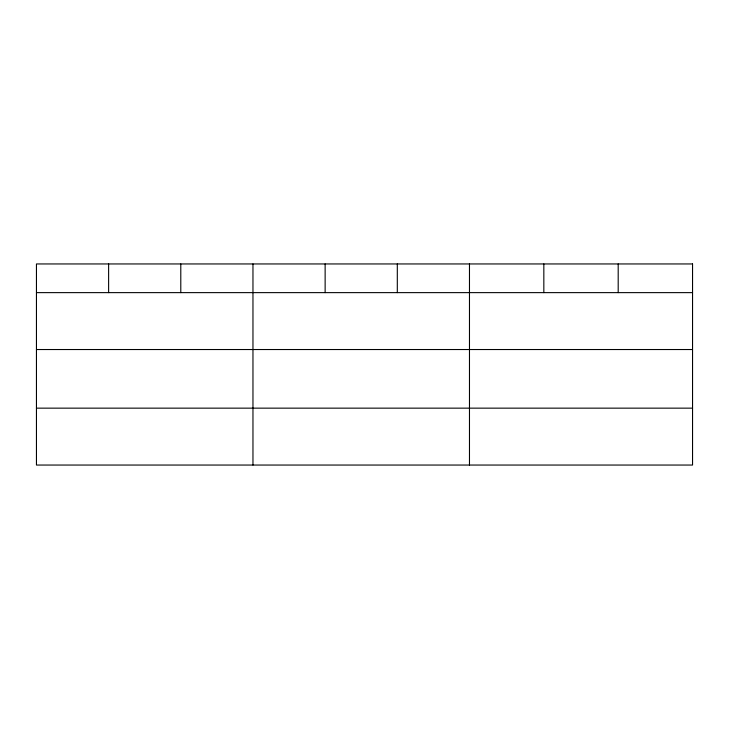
<?xml version="1.0" encoding="UTF-8"?>
<svg xmlns="http://www.w3.org/2000/svg" width="729" height="729" viewBox="0 0 729 729"><rect width="100%" height="100%" fill="white"/><g stroke="black" fill="none" stroke-linecap="round" stroke-linejoin="round"><path stroke-width="1.09" d="M36.45 292.63L692.55 292.63M36.45 349.528L692.55 349.528M36.45 408.149L692.55 408.149M618.192 263.953L618.192 292.63M543.834 263.953L543.834 292.63M469.476 263.953L469.476 465.047M397.305 263.953L397.305 292.63M325.134 263.953L325.134 292.63M252.963 263.953L252.963 465.047M180.792 263.953L180.792 292.63M108.621 263.953L108.621 292.63M692.55 263.953L36.45 263.953L36.45 465.047L692.55 465.047L692.55 263.953"/></g></svg>
